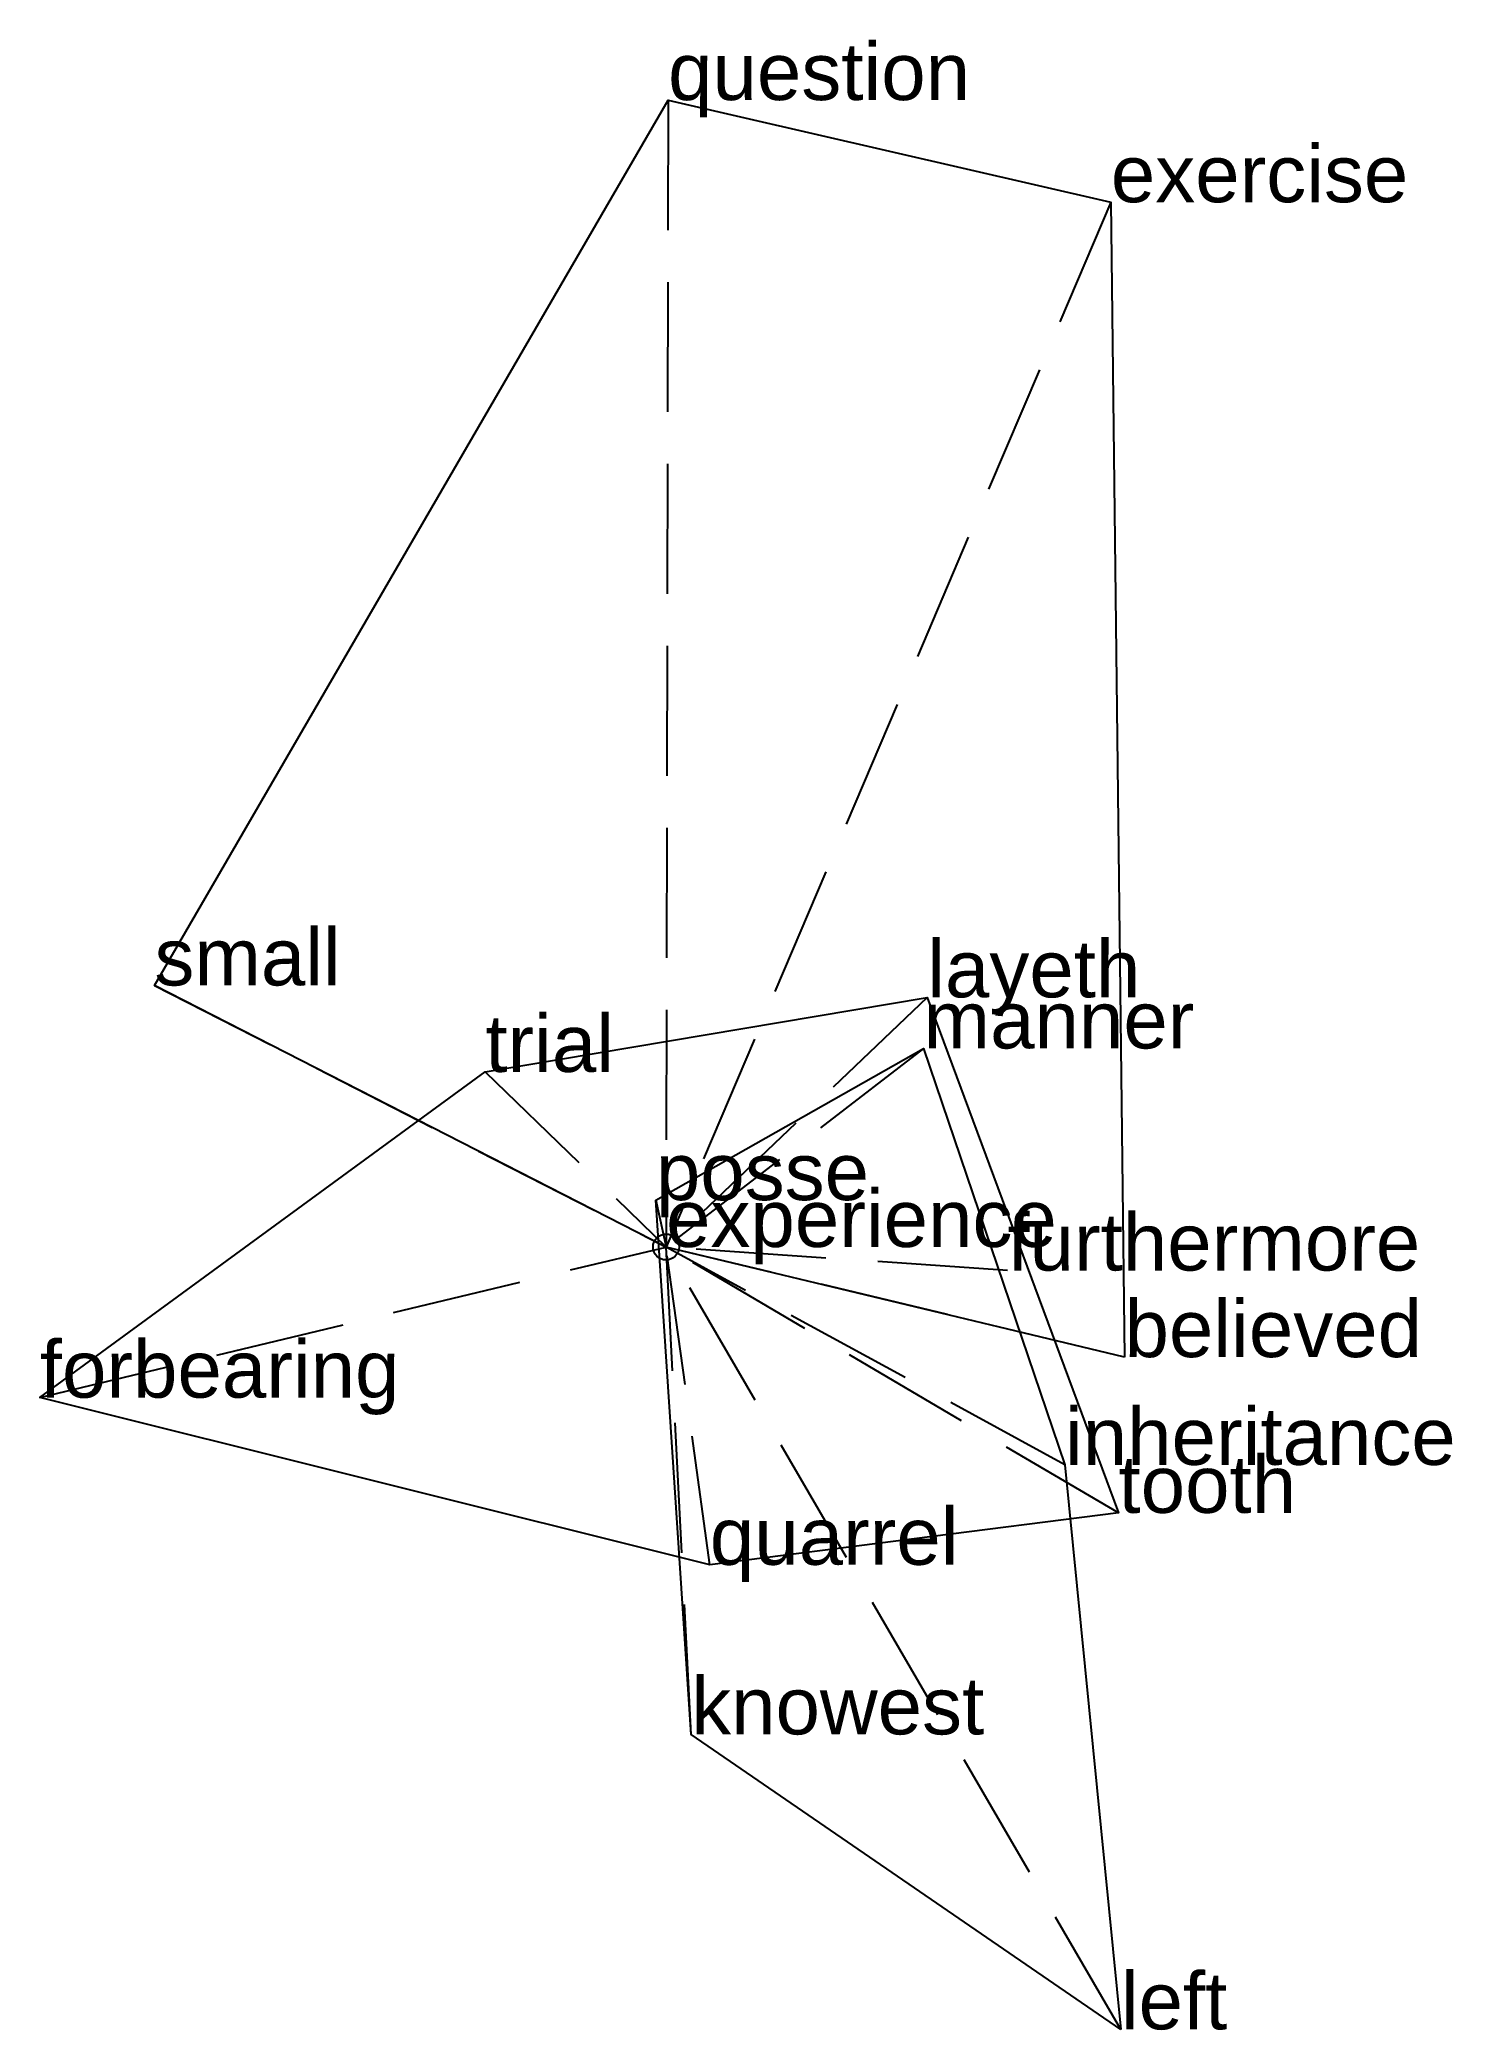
# Model space of a CAD drawing. Extents: x -1.2 to 1.51, y -1.51 to 2.32.
import ezdxf

# ---------------------------------------------------------------- set-up
doc = ezdxf.new("R2010")
doc.units = 0
doc.linetypes.add('DASHED2', pattern=[0.3, 0.25, -0.05])
for name, color, linetype in [('TEXT_nt', 1, 'CONTINUOUS'), ('TEXT_ot', 1, 'CONTINUOUS'), ('TEXT_q', 1, 'CONTINUOUS')]:
    doc.layers.add(name, color=color, linetype=linetype)
doc.styles.get("Standard").update_dxf_attribs({"font": 'arial.ttf'})

# ---------------------------------------------------------------- blocks, each defined once
blk = doc.blocks.new('ot')
at = {"layer": 'LINES_ot', "linetype": 'DASHED2'}
for p in [(0.0039, 2.2062), (0.8556, 2.0096), (-0.9841, 0.5031), (0, 0), (0.6566, -0.0453), (0.8819, -0.2118)]:
    blk.add_line(p, (0, 0), dxfattribs=at)
at = {"layer": 'ORIGIN_ot'}
blk.add_circle((0, 0), 0.025, dxfattribs=at)
at = {"layer": 'TEXT_ot'}
for s, p in [('question', (0.0039, 2.2062)), ('exercise', (0.8556, 2.0096)), ('small', (-0.9841, 0.5031)), ('experience', (0, 0)), ('furthermore', (0.6566, -0.0453)), ('believed', (0.8819, -0.2118))]:
    blk.add_text(s, height=0.11, dxfattribs=at).set_placement(p)
blk = doc.blocks.new('nt')
at = {"layer": 'LINES_nt', "linetype": 'DASHED2'}
for p in [(0.5024, 0.4802), (-0.3476, 0.3367), (-1.2046, -0.2898), (0, 0), (0.8703, -0.5114), (0.0843, -0.6113)]:
    blk.add_line(p, (0, 0), dxfattribs=at)
at = {"layer": 'ORIGIN_nt'}
blk.add_circle((0, 0), 0.025, dxfattribs=at)
at = {"layer": 'TEXT_nt'}
for s, p in [('layeth', (0.5024, 0.4802)), ('trial', (-0.3476, 0.3367)), ('experience', (0, 0)), ('forbearing', (-1.2046, -0.2898)), ('tooth', (0.8703, -0.5114)), ('quarrel', (0.0843, -0.6113))]:
    blk.add_text(s, height=0.11, dxfattribs=at).set_placement(p)
blk = doc.blocks.new('q')
at = {"layer": 'LINES_q', "linetype": 'DASHED2'}
for p in [(0.4953, 0.3819), (-0.0195, 0.0902), (0, 0), (0.7673, -0.4191), (0.0483, -0.9375), (0.8748, -1.5049)]:
    blk.add_line(p, (0, 0), dxfattribs=at)
at = {"layer": 'ORIGIN_q'}
blk.add_circle((0, 0), 0.025, dxfattribs=at)
at = {"layer": 'TEXT_q'}
for s, p in [('manner', (0.4953, 0.3819)), ('posse', (-0.0195, 0.0902)), ('experience', (0, 0)), ('inheritance', (0.7673, -0.4191)), ('knowest', (0.0483, -0.9375)), ('left', (0.8748, -1.5049))]:
    blk.add_text(s, height=0.11, dxfattribs=at).set_placement(p)

msp = doc.modelspace()

# ---------------------------------------------------------------- linework, layer by layer
at = {"layer": 'OUTLINE_nt', "linetype": 'CONTINUOUS'}
msp.add_polyline3d([(0.0843, -0.6113, 0), (-1.2046, -0.2898, 0), (-0.3476, 0.3367, 0), (0.5024, 0.4802, 0), (0.8703, -0.5114, 0), (0.0843, -0.6113, 0)], close=True, dxfattribs=at)
at = {"layer": 'OUTLINE_ot', "linetype": 'CONTINUOUS'}
msp.add_polyline3d([(0.8819, -0.2118, 0), (0, 0, 0), (-0.9841, 0.5031, 0), (0.0039, 2.2062, 0), (0.8556, 2.0096, 0), (0.8819, -0.2118, 0)], close=True, dxfattribs=at)
at = {"layer": 'OUTLINE_q', "linetype": 'CONTINUOUS'}
msp.add_polyline3d([(0.8748, -1.5049, 0), (0.0483, -0.9375, 0), (-0.0195, 0.0902, 0), (0.4953, 0.3819, 0), (0.7673, -0.4191, 0), (0.8748, -1.5049, 0)], close=True, dxfattribs=at)

# ---------------------------------------------------------------- block references
for name in ['ot', 'nt', 'q']:
    msp.add_blockref(name, (0, 0))

doc.saveas('drawing.dxf')
